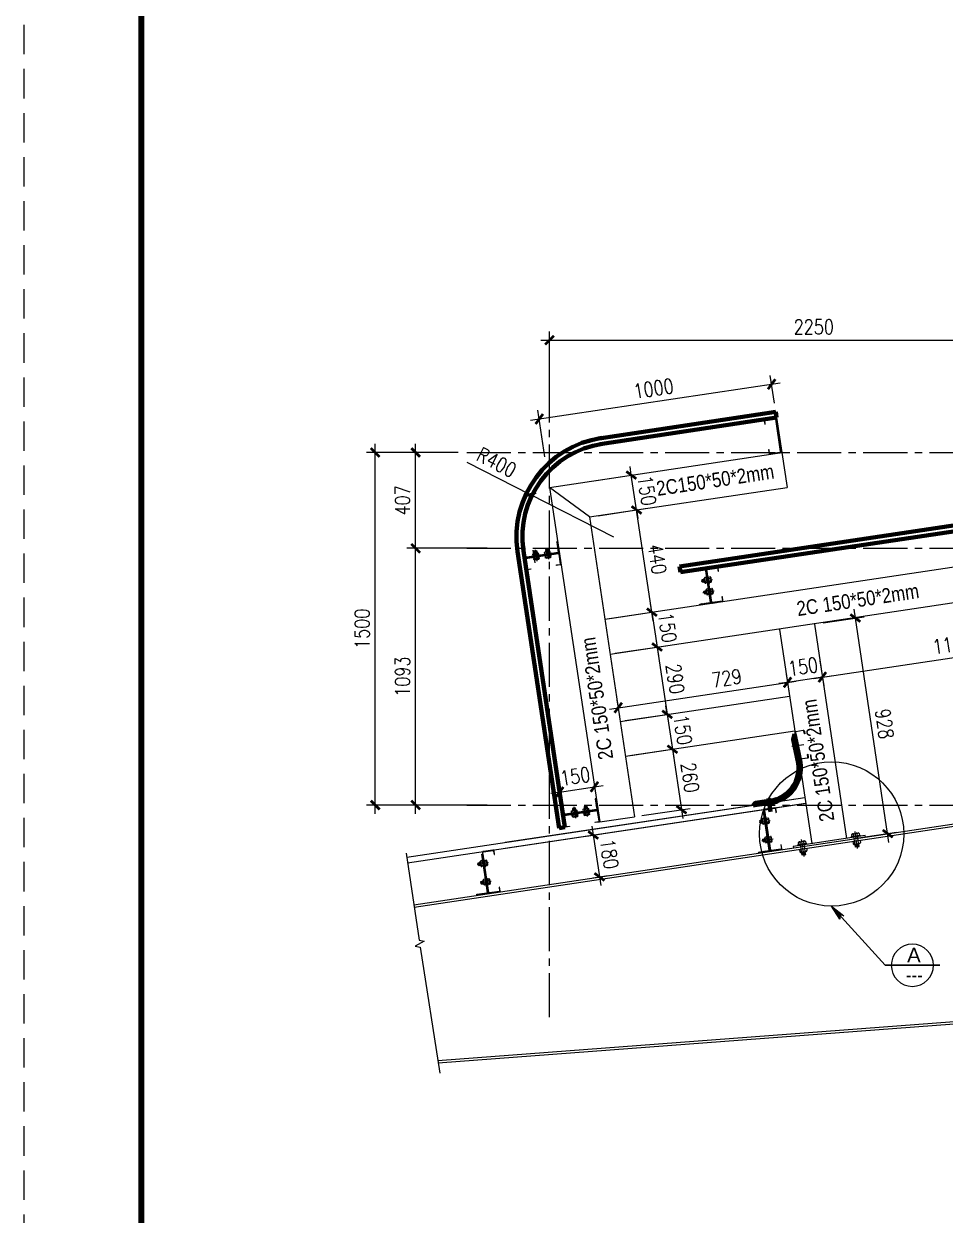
# Model space of a CAD drawing. Header units: inches. Extents: x 651127 to 1529722, y 768575 to 1021311.
# Drawn here: x 1180221 to 1195909, y 784462 to 804744 of the extents above; entities that cross this region are included whole.
import ezdxf
from ezdxf.enums import TextEntityAlignment as Align

# ---------------------------------------------------------------- set-up
doc = ezdxf.new("R2010")
doc.units = ezdxf.units.IN
doc.header["$LTSCALE"] = 1000
doc.header["$MEASUREMENT"] = 0
for name, pattern in [('CENTER', [2, 1.25, -0.25, 0.25, -0.25]), ('CENTER2', [1.125, 0.75, -0.125, 0.125, -0.125]), ('HIDDEN', [0.375, 0.25, -0.125])]:
    doc.linetypes.add(name, pattern=pattern)
doc.layers.get('DEFPOINTS').update_dxf_attribs({"color": 8, "lineweight": 9})
for name, color, linetype in [('DWGshare.com_1', 7, 'Continuous'), ('DWGshare.com_13', 145, 'Continuous'), ('DWGshare.com_37', 8, 'CENTER2'), ('DWGshare.com_38', 8, 'Continuous'), ('DWGshare.com_39', 143, 'Continuous'), ('DWGshare.com_40', 4, 'Continuous'), ('DWGshare.com_41', 51, 'Continuous'), ('DWGshare.com_48', 147, 'Continuous'), ('DWGshare.com_50', 1, 'Continuous'), ('DWGshare.com_54', 7, 'Continuous')]:
    doc.layers.add(name, color=color, linetype=linetype)
for name, color, linetype, lineweight in [('DWGshare.com_20', 115, 'Continuous', 20), ('DWGshare.com_23', 147, 'Continuous', 0), ('DWGshare.com_51', 7, 'Continuous', 20), ('DWGshare.com_53', 145, 'Continuous', 20)]:
    doc.layers.add(name, color=color, linetype=linetype, lineweight=lineweight)
doc.styles.add('DWGshare.com_12', font='simplex.shx', dxfattribs={"width": 0.8})
doc.styles.add('DWGshare.com_4', font='romans.shx', dxfattribs={"width": 0.8})
doc.styles.add('DWGshare.com_5', font='VHELVCN.TTF')
doc.styles.add('DWGshare.com_8', font='VHELVEB.TTF')
doc.dimstyles.new('DWGshare.com_15', dxfattribs={"dimtxt": 250, "dimasz": 150, "dimexe": 150, "dimexo": 150, "dimgap": 100, "dimtad": 1, "dimdec": 0, "dimlfac": 0.25, "dimdsep": 46, "dimtxsty": 'DWGshare.com_12', "dimblk": 'DWGshare.com_1', "dimcen": 150, "dimdle": 150, "dimclrd": 147, "dimclre": 147, "dimclrt": 7, "dimadec": 0, "dimazin": 0, "dimtfac": 1, "dimtdec": 0, "dimtix": 1, "dimtmove": 2, "dimatfit": 3, "dimfxl": 1, "dimtolj": 1, "dimtzin": 0, "dimarcsym": 0})
doc.dimstyles.new('DWGshare.com_4', dxfattribs={"dimscale": 100, "dimtxt": 2.5, "dimasz": 2, "dimexe": 1, "dimexo": 1.5, "dimgap": 1, "dimtad": 1, "dimdec": 0, "dimlfac": 0.5, "dimzin": 0, "dimdsep": 46, "dimtxsty": 'DWGshare.com_4', "dimblk": 'DWGshare.com_6', "dimcen": 1.5, "dimdle": 1, "dimclrd": 256, "dimclre": 256, "dimclrt": 7, "dimadec": 0, "dimazin": 0, "dimtfac": 1, "dimtdec": 0, "dimtix": 1, "dimtmove": 2, "dimatfit": 3, "dimldrblk": 'DWGshare.com_6', "dimfxl": 1, "dimtolj": 1, "dimtzin": 0, "dimarcsym": 0})

# ---------------------------------------------------------------- blocks, each defined once
blk = doc.blocks.new('DWGshare.com_1')
at = {"color": 0, "linetype": 'ByBlock', "const_width": 0.3}
blk.add_lwpolyline([(-0.5, -0.5), (0.5, 0.5)], dxfattribs=at)
blk = doc.blocks.new('*D1174')
at = {"layer": 'DEFPOINTS', "color": 0, "linetype": 'Continuous', "transparency": 16777216}
for p in [(1186205, 797446), (1187615, 797446), (1188261, 791444)]:
    blk.add_point(p, dxfattribs=at)
at = {"layer": 'DWGshare.com_48', "color": 147, "linetype": 'Continuous', "lineweight": -2, "transparency": 16777216}
for p, q in [((1186205, 791294), (1186205, 797596)), ((1187465, 797446), (1186055, 797446)), ((1188111, 791444), (1186055, 791444))]:
    blk.add_line(p, q, dxfattribs=at)
at = {"layer": 'DWGshare.com_48', "color": 147, "linetype": 'Continuous', "lineweight": -2, "transparency": 16777216, "xscale": 150, "yscale": 150, "zscale": 150}
for p, rotation in [((1186205, 797446), 90), ((1186205, 791444), 270)]:
    blk.add_blockref('DWGshare.com_1', p, dxfattribs=dict(at, rotation=rotation))
at = {"layer": 'DWGshare.com_48', "color": 7, "linetype": 'Continuous', "lineweight": 100, "transparency": 16777216, "insert": (1185980, 794445), "char_height": 250, "attachment_point": 5, "rotation": 90, "style": 'DWGshare.com_12'}
blk.add_mtext('\\A1;1500', dxfattribs=at)
blk = doc.blocks.new('*D1175')
at = {"layer": 'DEFPOINTS', "color": 0, "linetype": 'Continuous', "transparency": 16777216}
for p in [(1186893, 797446), (1187765, 797446), (1188261, 795816)]:
    blk.add_point(p, dxfattribs=at)
at = {"layer": 'DWGshare.com_48', "color": 147, "linetype": 'Continuous', "lineweight": -2, "transparency": 16777216}
for p, q in [((1186893, 795666), (1186893, 797596)), ((1187615, 797446), (1186743, 797446)), ((1188111, 795816), (1186743, 795816))]:
    blk.add_line(p, q, dxfattribs=at)
at = {"layer": 'DWGshare.com_48', "color": 147, "linetype": 'Continuous', "lineweight": -2, "transparency": 16777216, "xscale": 150, "yscale": 150, "zscale": 150}
for p, rotation in [((1186893, 797446), 90), ((1186893, 795816), 270)]:
    blk.add_blockref('DWGshare.com_1', p, dxfattribs=dict(at, rotation=rotation))
at = {"layer": 'DWGshare.com_48', "color": 7, "linetype": 'Continuous', "lineweight": 100, "transparency": 16777216, "insert": (1186668, 796631), "char_height": 250, "attachment_point": 5, "rotation": 90, "style": 'DWGshare.com_12'}
blk.add_mtext('\\A1;407', dxfattribs=at)
blk = doc.blocks.new('*D1176')
at = {"layer": 'DEFPOINTS', "color": 0, "linetype": 'Continuous', "transparency": 16777216}
for p in [(1186893, 795816), (1188261, 795816), (1188261, 791444)]:
    blk.add_point(p, dxfattribs=at)
at = {"layer": 'DWGshare.com_48', "color": 147, "linetype": 'Continuous', "lineweight": -2, "transparency": 16777216}
for p, q in [((1186893, 791294), (1186893, 795966)), ((1188111, 795816), (1186743, 795816)), ((1188111, 791444), (1186743, 791444))]:
    blk.add_line(p, q, dxfattribs=at)
at = {"layer": 'DWGshare.com_48', "color": 147, "linetype": 'Continuous', "lineweight": -2, "transparency": 16777216, "xscale": 150, "yscale": 150, "zscale": 150}
for p, rotation in [((1186893, 795816), 90), ((1186893, 791444), 270)]:
    blk.add_blockref('DWGshare.com_1', p, dxfattribs=dict(at, rotation=rotation))
at = {"layer": 'DWGshare.com_48', "color": 7, "linetype": 'Continuous', "lineweight": 100, "transparency": 16777216, "insert": (1186668, 793630), "char_height": 250, "attachment_point": 5, "rotation": 90, "style": 'DWGshare.com_12'}
blk.add_mtext('\\A1;1093', dxfattribs=at)
blk = doc.blocks.new('*D1177')
at = {"layer": 'DEFPOINTS', "color": 0, "linetype": 'Continuous', "transparency": 16777216}
for p in [(1198172, 799358), (1198172, 797881), (1189172, 797867)]:
    blk.add_point(p, dxfattribs=at)
at = {"layer": 'DWGshare.com_48', "color": 147, "linetype": 'Continuous', "lineweight": -2, "transparency": 16777216}
for p, q in [((1189172, 798017), (1189172, 799508)), ((1198172, 798031), (1198172, 799508)), ((1189022, 799358), (1198322, 799358))]:
    blk.add_line(p, q, dxfattribs=at)
at = {"layer": 'DWGshare.com_48', "color": 147, "linetype": 'Continuous', "lineweight": -2, "transparency": 16777216, "xscale": 150, "yscale": 150, "zscale": 150, "rotation": 180}
blk.add_blockref('DWGshare.com_1', (1189172, 799358), dxfattribs=at)
at = {"layer": 'DWGshare.com_48', "color": 147, "linetype": 'Continuous', "lineweight": -2, "transparency": 16777216, "xscale": 150, "yscale": 150, "zscale": 150}
blk.add_blockref('DWGshare.com_1', (1198172, 799358), dxfattribs=at)
at = {"layer": 'DWGshare.com_48', "color": 7, "linetype": 'Continuous', "lineweight": 100, "transparency": 16777216, "insert": (1193672, 799583), "char_height": 250, "attachment_point": 5, "style": 'DWGshare.com_12'}
blk.add_mtext('\\A1;2250', dxfattribs=at)
blk = doc.blocks.new('*D1179')
at = {"layer": 'DEFPOINTS', "color": 0, "linetype": 'Continuous', "transparency": 16777216}
for p in [(1198172, 795258), (1198317, 794297), (1193754, 794048)]:
    blk.add_point(p, dxfattribs=at)
at = {"layer": 'DWGshare.com_48', "color": 147, "linetype": 'Continuous', "lineweight": -2, "transparency": 16777216}
for p, q in [((1198195, 795109), (1198339, 794148)), ((1193670, 793600), (1198465, 794319)), ((1193777, 793900), (1193840, 793474))]:
    blk.add_line(p, q, dxfattribs=at)
at = {"layer": 'DWGshare.com_48', "color": 147, "linetype": 'Continuous', "lineweight": -2, "transparency": 16777216, "xscale": 150, "yscale": 150, "zscale": 150}
for p, rotation in [((1198317, 794297), 8.530765610666755), ((1193818, 793622), 188.5307656106667)]:
    blk.add_blockref('DWGshare.com_1', p, dxfattribs=dict(at, rotation=rotation))
at = {"layer": 'DWGshare.com_48', "color": 7, "linetype": 'Continuous', "lineweight": 100, "transparency": 16777216, "insert": (1196034, 794182), "char_height": 250, "attachment_point": 5, "rotation": 8.5308, "style": 'DWGshare.com_12'}
blk.add_mtext('\\A1;1137', dxfattribs=at)
blk = doc.blocks.new('*D1180')
at = {"layer": 'DEFPOINTS', "color": 0, "linetype": 'Continuous', "transparency": 16777216}
for p in [(1193182, 793818), (1193225, 793533), (1190299, 793386)]:
    blk.add_point(p, dxfattribs=at)
at = {"layer": 'DWGshare.com_48', "color": 147, "linetype": 'Continuous', "lineweight": -2, "transparency": 16777216}
for p, q in [((1193204, 793670), (1193247, 793385)), ((1190194, 793078), (1193373, 793555)), ((1190321, 793238), (1190364, 792952))]:
    blk.add_line(p, q, dxfattribs=at)
at = {"layer": 'DWGshare.com_48', "color": 147, "linetype": 'Continuous', "lineweight": -2, "transparency": 16777216, "xscale": 150, "yscale": 150, "zscale": 150}
for p, rotation in [((1193225, 793533), 8.530765610666755), ((1190342, 793101), 188.5307656106667)]:
    blk.add_blockref('DWGshare.com_1', p, dxfattribs=dict(at, rotation=rotation))
at = {"layer": 'DWGshare.com_48', "color": 7, "linetype": 'Continuous', "lineweight": 100, "transparency": 16777216, "insert": (1192187, 793605), "char_height": 250, "attachment_point": 5, "rotation": 8.5308, "style": 'DWGshare.com_12'}
blk.add_mtext('\\A1;729', dxfattribs=at)
blk = doc.blocks.new('*D1181')
at = {"layer": 'DEFPOINTS', "color": 0, "linetype": 'Continuous', "transparency": 16777216}
for p in [(1192954, 798609), (1193024, 798138), (1189117, 797223)]:
    blk.add_point(p, dxfattribs=at)
at = {"layer": 'DWGshare.com_48', "color": 147, "linetype": 'Continuous', "lineweight": -2, "transparency": 16777216}
for p, q in [((1193002, 798286), (1192931, 798758)), ((1188850, 797994), (1193102, 798632)), ((1189095, 797371), (1188976, 798164))]:
    blk.add_line(p, q, dxfattribs=at)
at = {"layer": 'DWGshare.com_48', "color": 147, "linetype": 'Continuous', "lineweight": -2, "transparency": 16777216, "xscale": 150, "yscale": 150, "zscale": 150}
for p, rotation in [((1192954, 798609), 8.530765610666755), ((1188998, 798016), 188.5307656106667)]:
    blk.add_blockref('DWGshare.com_1', p, dxfattribs=dict(at, rotation=rotation))
at = {"layer": 'DWGshare.com_48', "color": 7, "linetype": 'Continuous', "lineweight": 100, "transparency": 16777216, "insert": (1190942, 798535), "char_height": 250, "attachment_point": 5, "rotation": 8.5308, "style": 'DWGshare.com_12'}
blk.add_mtext('\\A1;1000', dxfattribs=at)
blk = doc.blocks.new('*D1182')
at = {"layer": 'DEFPOINTS', "color": 0, "linetype": 'Continuous', "transparency": 16777216}
for p in [(1193683, 794524), (1194379, 794628), (1194214, 790850)]:
    blk.add_point(p, dxfattribs=at)
at = {"layer": 'DWGshare.com_48', "color": 147, "linetype": 'Continuous', "lineweight": -2, "transparency": 16777216}
for p, q in [((1193831, 794546), (1194528, 794650)), ((1194952, 790809), (1194357, 794776)), ((1194362, 790872), (1195078, 790980))]:
    blk.add_line(p, q, dxfattribs=at)
at = {"layer": 'DWGshare.com_48', "color": 147, "linetype": 'Continuous', "lineweight": -2, "transparency": 16777216, "xscale": 150, "yscale": 150, "zscale": 150}
for p, rotation in [((1194379, 794628), 98.53076560961297), ((1194930, 790957), 278.530765609613)]:
    blk.add_blockref('DWGshare.com_1', p, dxfattribs=dict(at, rotation=rotation))
at = {"layer": 'DWGshare.com_48', "color": 7, "linetype": 'Continuous', "lineweight": 100, "transparency": 16777216, "insert": (1194877, 792826), "char_height": 250, "attachment_point": 5, "rotation": 278.5308, "style": 'DWGshare.com_12'}
blk.add_mtext('\\A1;928', dxfattribs=at)
blk = doc.blocks.new('*D1183')
at = {"layer": 'DEFPOINTS', "color": 0, "linetype": 'Continuous', "transparency": 16777216}
for p in [(1190654, 796468), (1189855, 796348), (1190052, 794598)]:
    blk.add_point(p, dxfattribs=at)
at = {"layer": 'DWGshare.com_48', "color": 147, "linetype": 'Continuous', "lineweight": -2, "transparency": 16777216}
for p, q in [((1190003, 796370), (1190802, 796490)), ((1190937, 794579), (1190632, 796616)), ((1190201, 794620), (1191063, 794750))]:
    blk.add_line(p, q, dxfattribs=at)
at = {"layer": 'DWGshare.com_48', "color": 147, "linetype": 'Continuous', "lineweight": -2, "transparency": 16777216, "xscale": 150, "yscale": 150, "zscale": 150}
for p, rotation in [((1190654, 796468), 98.53076560961297), ((1190915, 794727), 278.530765609613)]:
    blk.add_blockref('DWGshare.com_1', p, dxfattribs=dict(at, rotation=rotation))
at = {"layer": 'DWGshare.com_48', "color": 7, "linetype": 'Continuous', "lineweight": 100, "transparency": 16777216, "insert": (1191007, 795631), "char_height": 250, "attachment_point": 5, "rotation": 278.5308, "style": 'DWGshare.com_12'}
blk.add_mtext('\\A1;440', dxfattribs=at)
blk = doc.blocks.new('*D1184')
at = {"layer": 'DEFPOINTS', "color": 0, "linetype": 'Continuous', "transparency": 16777216}
for p in [(1193754, 794048), (1193158, 793981), (1193225, 793533)]:
    blk.add_point(p, dxfattribs=at)
at = {"layer": 'DWGshare.com_48', "color": 147, "linetype": 'Continuous', "lineweight": -2, "transparency": 16777216}
for p, q in [((1193180, 793833), (1193247, 793385)), ((1193777, 793900), (1193840, 793474)), ((1193818, 793622), (1193225, 793533)), ((1193818, 793622), (1193967, 793644)), ((1193225, 793533), (1193077, 793511))]:
    blk.add_line(p, q, dxfattribs=at)
at = {"layer": 'DWGshare.com_48', "color": 147, "linetype": 'Continuous', "lineweight": -2, "transparency": 16777216, "xscale": 150, "yscale": 150, "zscale": 150}
for p, rotation in [((1193225, 793533), 8.530765610666755), ((1193818, 793622), 188.5307656106667)]:
    blk.add_blockref('DWGshare.com_1', p, dxfattribs=dict(at, rotation=rotation))
at = {"layer": 'DWGshare.com_48', "color": 7, "linetype": 'Continuous', "lineweight": 100, "transparency": 16777216, "insert": (1193488, 793800), "char_height": 250, "attachment_point": 5, "rotation": 8.5308, "style": 'DWGshare.com_12'}
blk.add_mtext('\\A1;150', dxfattribs=at)
blk = doc.blocks.new('*D1189')
at = {"layer": 'DEFPOINTS', "color": 0, "linetype": 'Continuous', "transparency": 16777216}
for p in [(1189817, 796949), (1190565, 797061), (1189855, 796348)]:
    blk.add_point(p, dxfattribs=at)
at = {"layer": 'DWGshare.com_48', "color": 147, "linetype": 'Continuous', "lineweight": -2, "transparency": 16777216}
for p, q in [((1189966, 796971), (1190713, 797084)), ((1190565, 797061), (1190543, 797210)), ((1190654, 796468), (1190565, 797061)), ((1190003, 796370), (1190802, 796490)), ((1190654, 796468), (1190676, 796320))]:
    blk.add_line(p, q, dxfattribs=at)
at = {"layer": 'DWGshare.com_48', "color": 147, "linetype": 'Continuous', "lineweight": -2, "transparency": 16777216, "xscale": 150, "yscale": 150, "zscale": 150}
for p, rotation in [((1190565, 797061), 278.530765609613), ((1190654, 796468), 98.53076560961296)]:
    blk.add_blockref('DWGshare.com_1', p, dxfattribs=dict(at, rotation=rotation))
at = {"layer": 'DWGshare.com_48', "color": 7, "linetype": 'Continuous', "lineweight": 100, "transparency": 16777216, "insert": (1190832, 796798), "char_height": 250, "attachment_point": 5, "rotation": 278.5308, "style": 'DWGshare.com_12'}
blk.add_mtext('\\A1;150', dxfattribs=at)
blk = doc.blocks.new('*D1191')
at = {"layer": 'DEFPOINTS', "color": 0, "linetype": 'Continuous', "transparency": 16777216}
for p in [(1188844, 796732), (1190270, 796006)]:
    blk.add_point(p, dxfattribs=at)
at = {"layer": 'DWGshare.com_48', "color": 147, "linetype": 'Continuous', "lineweight": -2, "transparency": 16777216}
for p in [(1187762, 797283), (1190270, 796006)]:
    blk.add_line(p, (1188844, 796732), dxfattribs=at)
at = {"layer": 'DWGshare.com_48', "color": 147, "linetype": 'Continuous', "lineweight": -2, "transparency": 16777216, "xscale": 150, "yscale": 150, "zscale": 150, "rotation": 333.012417691423}
blk.add_blockref('DWGshare.com_1', (1188844, 796732), dxfattribs=at)
at = {"layer": 'DWGshare.com_48', "color": 7, "linetype": 'Continuous', "lineweight": 100, "transparency": 16777216, "insert": (1188272, 797276), "char_height": 250, "attachment_point": 5, "rotation": 333.0124, "style": 'DWGshare.com_12'}
blk.add_mtext('\\A1;R400', dxfattribs=at)
blk = doc.blocks.new('DWGshare.com_23')
at = {"layer": 'DWGshare.com_13'}
for p, q in [((3071, 80), (3071, 94)), ((3071, 94), (3464, 94)), ((3464, 80), (3071, 80)), ((3111, 94), (3111, 184)), ((3146, 220), (3388, 220)), ((3189, 342), (3189, 220)), ((3189, 342), (3346, 342)), ((3346, 312), (3189, 342)), ((3346, 282), (3189, 312)), ((3346, 249), (3189, 279)), ((3346, 220), (3189, 249)), ((3189, 184), (3189, 94)), ((3189, 80), (3189, -100)), ((3346, 342), (3346, 220)), ((3346, 184), (3346, 94)), ((3346, 80), (3346, -100)), ((3424, 94), (3424, 184)), ((3464, 80), (3464, 94)), ((3071, -100), (3071, -114)), ((3464, -100), (3071, -100)), ((3071, -114), (3464, -114)), ((3111, -204), (3111, -114)), ((3388, -240), (3146, -240)), ((3189, -114), (3189, -204)), ((3346, -114), (3346, -204)), ((3424, -114), (3424, -204)), ((3464, -100), (3464, -114))]:
    blk.add_line(p, q, dxfattribs=at)
at = {"layer": 'DWGshare.com_13', "color": 8, "linetype": 'CENTER2', "ltscale": 0.5}
blk.add_line((3267, 416), (3267, -321), dxfattribs=at)
at = {"layer": 'DWGshare.com_13'}
for centre, start, end in [((3146, 184), 90, 180), ((3153, 184), 360, 90), ((3225, 184), 90, 180), ((3310, 184), 360, 90), ((3381, 184), 90, 180), ((3388, 184), 360, 90), ((3146, -204), 180, 270), ((3153, -204), 270, 360), ((3225, -204), 180, 270), ((3310, -204), 270, 360), ((3381, -204), 180, 270), ((3388, -204), 270, 360)]:
    blk.add_arc(centre, 35.6, start, end, dxfattribs=at)
blk = doc.blocks.new('DWGshare.com_22')
at = {"layer": 'DWGshare.com_53', "ltscale": 3}
blk.add_line((-7.63, 0), (7.63, 0), dxfattribs=at)
at = {"layer": 'DWGshare.com_53', "color": 2, "ltscale": 3}
blk.add_circle((0, 0), 5.89, dxfattribs=at)
at = {"layer": 'DWGshare.com_53', "color": 7, "ltscale": 3, "style": 'DWGshare.com_8'}
for tag, height, p in [('01', 4, (0, 0.81)), ('---', 3, (0, -3.98))]:
    blk.add_attdef(tag, text='', height=height, dxfattribs=at).set_placement(p, align=Align.CENTER)
blk = doc.blocks.new('DWGshare.com_6')
at = {"linetype": 'CENTER2'}
blk.add_hatch(color=256, dxfattribs=at).paths.add_polyline_path([(-1.3, 0.22), (-1, 0), (-1.3, -0.22), (0, 0)])
blk.add_line((0, 0), (-1, 0), dxfattribs=at)
blk.add_lwpolyline([(-1.3, 0.22), (0, 0), (-1.3, -0.22), (-1, 0), (-1.3, 0.22)], dxfattribs=at)
blk = doc.blocks.new('DWGshare.com_14')
at = {"layer": 'DWGshare.com_38'}
h = blk.add_hatch(dxfattribs=at)
h.set_pattern_fill('ANSI31', color=8, scale=400, angle=10, style=0)
h.set_pattern_definition([(125, (-1700181.144, -1211422.91), (40.9576022, 28.6788218), [])])
h.paths.add_polyline_path([(-574, 1638), (-361, 1333), (-915, 1330)])
h = blk.add_hatch(dxfattribs=at)
h.set_pattern_fill('ANSI31', color=8, scale=400, angle=10, style=0)
h.set_pattern_definition([(55, (1700181.144, -1211422.91), (-40.9576022, 28.6788218), [])])
h.paths.add_polyline_path([(574, 1638), (361, 1333), (915, 1330)])
at = {"layer": 'DWGshare.com_39'}
blk.add_line((0, 1638), (0, 0), dxfattribs=at)
for points in [[(573, 0), (-574, 1638), (-574, 1638), (-574, 1638)], [(-573, 0), (574, 1638), (574, 1638), (574, 1638)]]:
    blk.add_lwpolyline(points, dxfattribs=at)
at = {"layer": 'DWGshare.com_41', "color": 2}
for points in [[(-574, 1638), (-915, 1330), (-361, 1333)], [(574, 1638), (915, 1330), (361, 1333)]]:
    blk.add_lwpolyline(points, dxfattribs=at)
blk = doc.blocks.new('DWGshare.com_15')
at = {"layer": 'DWGshare.com_39'}
h = blk.add_hatch(dxfattribs=at)
h.set_pattern_fill('ANSI31', color=256, scale=25, angle=72.9385, style=0)
h.set_pattern_definition([(45, (21844.015, -11896.4502), (2.2097087, -2.2097087), [])])
h.paths.add_polyline_path([(-75, 4), (-29, 4), (-29, 140), (-25, 140), (-25, 0), (-75, 0)])
for p, q in [((-49.3, 106), (-39.7, 106)), ((-49.3, 94), (-49.3, 106)), ((-47.3, 94), (-47.3, 106)), ((-45, 94), (-45, 106)), ((-45, 106), (-15, 106)), ((-42, 94), (-42, 106)), ((-39.7, 90.7), (-39.7, 109.3)), ((-30.1, 112), (-37, 112)), ((-29, 115), (-30.1, 115)), ((-30.1, 85), (-30.1, 115)), ((-29, 115), (-29, 85)), ((-23, 115), (-21.9, 115)), ((-23, 115), (-23, 85)), ((-21.9, 85), (-21.9, 115)), ((-21.9, 112), (-15, 112)), ((-12.3, 109.3), (-12.3, 90.7)), ((-54.4, 100), (-6.1, 100)), ((-49.3, 94), (-39.7, 94)), ((-49.3, 56), (-39.7, 56)), ((-49.3, 44), (-49.3, 56)), ((-47.3, 44), (-47.3, 56)), ((-45, 94), (-15, 94)), ((-45, 44), (-45, 56)), ((-45, 56), (-15, 56)), ((-42, 44), (-42, 56)), ((-39.7, 40.7), (-39.7, 59.3)), ((-30.1, 88), (-37, 88)), ((-30.1, 62), (-37, 62)), ((-29, 85), (-30.1, 85)), ((-29, 65), (-30.1, 65)), ((-30.1, 35), (-30.1, 65)), ((-29, 65), (-29, 35)), ((-23, 85), (-21.9, 85)), ((-23, 65), (-21.9, 65)), ((-23, 65), (-23, 35)), ((-15, 88), (-21.9, 88)), ((-21.9, 35), (-21.9, 65)), ((-21.9, 62), (-15, 62)), ((-12.3, 59.3), (-12.3, 40.7)), ((-54.4, 50), (-6.1, 50)), ((-49.3, 44), (-39.7, 44)), ((-45, 44), (-15, 44)), ((-30.1, 38), (-37, 38)), ((-29, 35), (-30.1, 35)), ((-23, 35), (-21.9, 35)), ((-15, 38), (-21.9, 38))]:
    blk.add_line(p, q, dxfattribs=at)
blk.add_lwpolyline([(-25, 4.5, 0.414214), (-20.5, 0), (20.5, 0, 0.414214), (25, 4.5), (25, 20), (23, 20), (23, 4.5, -0.414214), (20.5, 2), (-20.5, 2, -0.414214), (-23, 4.5), (-23, 145.5, -0.414214), (-20.5, 148), (20.5, 148, -0.414214), (23, 145.5), (23, 130), (25, 130), (25, 145.5, 0.414214), (20.5, 150), (-20.5, 150, 0.414214), (-25, 145.5)], format="xyb", close=True, dxfattribs=at)
for centre, start, end in [((-37, 109.3), 90, 180), ((-37, 108.7), 180, 270), ((-37, 103.3), 90, 180), ((-15, 109.3), 360, 90), ((-15, 108.7), 270, 360), ((-15, 103.3), 360, 90), ((-37, 96.7), 180, 270), ((-37, 91.3), 90, 180), ((-37, 90.7), 180, 270), ((-37, 59.3), 90, 180), ((-37, 58.7), 180, 270), ((-37, 53.3), 90, 180), ((-15, 96.7), 270, 360), ((-15, 91.3), 360, 90), ((-15, 90.7), 270, 360), ((-15, 59.3), 360, 90), ((-15, 58.7), 270, 360), ((-15, 53.3), 360, 90), ((-37, 46.7), 180, 270), ((-37, 41.3), 90, 180), ((-37, 40.7), 180, 270), ((-15, 46.7), 270, 360), ((-15, 41.3), 360, 90), ((-15, 40.7), 270, 360)]:
    blk.add_arc(centre, 2.73, start, end, dxfattribs=at)
at = {"layer": 'DWGshare.com_40', "color": 4}
blk.add_lwpolyline([(-75, 4), (-29, 4), (-29, 140), (-25, 140), (-25, 0), (-75, 0)], close=True, dxfattribs=at)
blk = doc.blocks.new('DWGshare.com_16')
at = {"layer": 'DWGshare.com_13', "color": 8, "linetype": 'CENTER2', "ltscale": 0.5}
for p, q in [((-2321.2, 1085.5), (-2313.1, 1031.3)), ((2321.2, 1085.5), (2313.1, 1031.3))]:
    blk.add_line(p, q, dxfattribs=at)
at = {"layer": 'DWGshare.com_37', "linetype": 'CENTER', "ltscale": 500}
blk.add_line((0, 0), (0, 3176.5), dxfattribs=at)
at = {"layer": 'DWGshare.com_39', "linetype": 'Continuous', "lineweight": 100}
for p, q in [((-2038.6, 1560.8), (-1287, 1673.5)), ((-1287, 1673.5), (-1283.3, 1648.8)), ((1287, 1673.5), (1283.3, 1648.8)), ((2038.6, 1560.8), (1287, 1673.5)), ((-2034.9, 1536.1), (-1283.3, 1648.8)), ((2034.9, 1536.1), (1283.3, 1648.8)), ((-1696.6, 1015.5), (-0.4, 1269.9)), ((1696.6, 1015.5), (0.4, 1269.9)), ((-1692.9, 990.8), (-0.4, 1244.6)), ((1692.9, 990.8), (0.4, 1244.6)), ((-2386, 1078.9), (-2209.5, -97.8)), ((-2361.3, 1082.7), (-2184.7, -94.1)), ((2361.3, 1082.7), (2184.7, -94.1)), ((2386, 1078.9), (2209.5, -97.8)), ((-1692.9, 990.8), (-1696.6, 1015.5)), ((1692.9, 990.8), (1696.6, 1015.5)), ((-2209.5, -97.8), (-2184.7, -94.1)), ((2209.5, -97.8), (2184.7, -94.1))]:
    blk.add_line(p, q, dxfattribs=at)
for points in [[(-1383.4, -1.8), (-1373.2, 9.8), (-1297, 21.2, 0.386282), (-1191.9, 179), (-1213.6, 279.6), (-1207, 302.9)], [(-1383.4, -1.8), (-1368.1, 0.4), (-1295.5, 11.3, 0.388252), (-1182, 180.5), (-1206.1, 297.3), (-1207, 302.9)], [(1383.4, -1.8), (1368.1, 0.4), (1295.5, 11.3, -0.388252), (1182, 180.5), (1206.1, 297.3), (1207, 302.9)], [(1383.4, -1.8), (1373.2, 9.8), (1297, 21.2, -0.386282), (1191.9, 179), (1213.6, 279.6), (1207, 302.9)]]:
    blk.add_lwpolyline(points, format="xyb", dxfattribs=at)
for centre, radius, start, end in [((-1965.7, 1142), 425, 98.5308, 188.5308), ((-1965.7, 1142), 400, 98.5308, 188.5308), ((1965.7, 1142), 400, 351.4692, 81.4692), ((1965.7, 1142), 425, 351.4692, 81.4692)]:
    blk.add_arc(centre, radius, start, end, dxfattribs=at)
at = {"layer": 'DWGshare.com_41'}
for p, q in [((-1287.3, 1648.2), (-1265, 1499.9)), ((-1283.3, 1648.8), (-1238.8, 1352.1)), ((1283.3, 1648.8), (1238.8, 1352.1)), ((1287.3, 1648.2), (1265, 1499.9))]:
    blk.add_line(p, q, dxfattribs=at)
at = {"layer": 'DWGshare.com_41', "ltscale": 0.9}
for p, q in [((-2250, 1352.1), (-1261.1, 1500.5)), ((-1261.1, 1500.5), (-1238.8, 1352.1)), ((1261.1, 1500.5), (1238.8, 1352.1)), ((2250, 1352.1), (1261.1, 1500.5)), ((-2250, 1352.1), (-2036.4, -71.9)), ((-2079.4, 1226), (-2250, 1352.1)), ((-2079.4, 1226), (-1238.8, 1352.1)), ((2079.4, 1226), (1238.8, 1352.1)), ((2250, 1352.1), (2036.4, -71.9)), ((2079.4, 1226), (2250, 1352.1)), ((-2079.4, 1226), (-1888.1, -49.6)), ((2079.4, 1226), (1888.1, -49.6)), ((-2014.1, 790.9), (0, 1093)), ((0, 941.4), (0, 1093)), ((0, 941.4), (0, 1093)), ((2014.1, 790.9), (0, 1093)), ((-1991.9, 642.6), (0, 941.4)), ((1991.9, 642.6), (0, 941.4)), ((-1122.4, 769.9), (-985.6, -141.8)), ((1122.4, 769.9), (985.6, -141.8)), ((-1270.7, 747.7), (-1133.9, -164)), ((1270.7, 747.7), (1133.9, -164)), ((-1948.9, 356), (-1228.2, 464.1)), ((1948.9, 356), (1228.2, 464.1)), ((-1926.7, 207.7), (-1205.9, 315.8)), ((1926.7, 207.7), (1205.9, 315.8)), ((-1218.3, 250.4), (-1167.7, 258)), ((1218.3, 250.4), (1167.7, 258)), ((-2036.4, -71.9), (-1888.1, -49.6)), ((2036.4, -71.9), (1888.1, -49.6)), ((-906.5, -129.9), (-1213.1, -175.9)), ((-905.6, -135.8), (-906.5, -129.9)), ((905.6, -135.8), (906.5, -129.9)), ((906.5, -129.9), (1213.1, -175.9)), ((-1213.1, -175.9), (-1212.2, -181.8)), ((1213.1, -175.9), (1212.2, -181.8))]:
    blk.add_line(p, q, dxfattribs=at)
at = {"layer": 'DWGshare.com_41', "flags": 128}
for points in [[(-1331.8, 1621.3), (-1334, 1636.2, -0.414214), (-1331.5, 1639.6), (-1291.9, 1645.5, -0.414214), (-1288.5, 1643), (-1267.7, 1504.5, -0.414214), (-1270.3, 1501.1), (-1309.8, 1495.2, -0.414214), (-1313.2, 1497.7), (-1315.5, 1512.5), (-1317.4, 1512.2), (-1315.2, 1497.4, 0.414214), (-1309.5, 1493.2), (-1270, 1499.1, 0.414214), (-1265.8, 1504.8), (-1286.5, 1643.3, 0.414214), (-1292.2, 1647.5), (-1331.8, 1641.5, 0.414214), (-1336, 1635.9), (-1333.8, 1621)], [(1331.8, 1621.3), (1334, 1636.2, 0.414214), (1331.5, 1639.6), (1291.9, 1645.5, 0.414214), (1288.5, 1643), (1267.7, 1504.5, 0.414214), (1270.3, 1501.1), (1309.8, 1495.2, 0.414214), (1313.2, 1497.7), (1315.5, 1512.5), (1317.4, 1512.2), (1315.2, 1497.4, -0.414214), (1309.5, 1493.2), (1270, 1499.1, -0.414214), (1265.8, 1504.8), (1286.5, 1643.3, -0.414214), (1292.2, 1647.5), (1331.8, 1641.5, -0.414214), (1336, 1635.9), (1333.8, 1621)], [(-1165.2, 302.9), (-1166.9, 314.8, 0.414214), (-1169.7, 316.8), (-1201.3, 312, 0.414214), (-1203.3, 309.3), (-1186.7, 198.5, 0.414214), (-1184, 196.5), (-1152.3, 201.3, 0.414214), (-1150.3, 204), (-1152.1, 215.9), (-1150.5, 216.1), (-1148.7, 204.2, -0.414214), (-1152.1, 199.7), (-1183.7, 194.9, -0.414214), (-1188.3, 198.3), (-1204.9, 309.1, -0.414214), (-1201.5, 313.6), (-1169.9, 318.4, -0.414214), (-1165.4, 315), (-1163.6, 303.1)], [(1165.2, 302.9), (1166.9, 314.8, -0.414214), (1169.7, 316.8), (1201.3, 312, -0.414214), (1203.3, 309.3), (1186.7, 198.5, -0.414214), (1184, 196.5), (1152.3, 201.3, -0.414214), (1150.3, 204), (1152.1, 215.9), (1150.5, 216.1), (1148.7, 204.2, 0.414214), (1152.1, 199.7), (1183.7, 194.9, 0.414214), (1188.3, 198.3), (1204.9, 309.1, 0.414214), (1201.5, 313.6), (1169.9, 318.4, 0.414214), (1165.4, 315), (1163.6, 303.1)]]:
    blk.add_lwpolyline(points, format="xyb", close=True, dxfattribs=at)
at = {"layer": 'DWGshare.com_23', "linetype": 'Continuous', "lineweight": 100, "xscale": 0.375, "yscale": 0.375, "zscale": 0.375}
blk.add_blockref('DWGshare.com_14', (0, 2562.1), dxfattribs=at)
at = {"layer": 'DWGshare.com_23', "linetype": 'Continuous', "ltscale": 1000}
for p, rotation in [((-247.7, 1055.9), 8.530765609618317), ((2204.3, 1047.5), 261.4692343901343), ((-1535.7, 862.7), 8.530765609618317), ((2040.1, -47.2), 261.4692343901343)]:
    blk.add_blockref('DWGshare.com_15', p, dxfattribs=dict(at, rotation=rotation))
at = {"layer": 'DWGshare.com_23', "linetype": 'Continuous', "ltscale": 1000, "xscale": -1}
for p, rotation in [((247.7, 1055.9), 351.4692343903817), ((-2204.3, 1047.5), 98.53076560986567), ((1535.7, 862.7), 351.4692343903817), ((-2040.1, -47.2), 98.53076560986567)]:
    blk.add_blockref('DWGshare.com_15', p, dxfattribs=dict(at, rotation=rotation))
blk = doc.blocks.new('DWGshare.com_20')
at = {"layer": 'DWGshare.com_39'}
h = blk.add_hatch(dxfattribs=at)
h.set_pattern_fill('ANSI31', color=256, scale=25, angle=72.9385, style=0)
h.set_pattern_definition([(45, (21844.015, -11896.4502), (2.2097087, -2.2097087), [])])
h.paths.add_polyline_path([(-75, 4), (-29, 4), (-29, 170), (-25, 170), (-25, 0), (-75, 0)])
for p, q in [((-54.4, 130), (-6.1, 130)), ((-49.3, 136), (-39.7, 136)), ((-49.3, 124), (-49.3, 136)), ((-49.3, 124), (-39.7, 124)), ((-47.3, 124), (-47.3, 136)), ((-45, 124), (-45, 136)), ((-45, 136), (-15, 136)), ((-45, 124), (-15, 124)), ((-42, 124), (-42, 136)), ((-39.7, 120.7), (-39.7, 139.3)), ((-30.1, 142), (-37, 142)), ((-30.1, 118), (-37, 118)), ((-29, 145), (-30.1, 145)), ((-30.1, 115), (-30.1, 145)), ((-29, 115), (-30.1, 115)), ((-29, 145), (-29, 115)), ((-23, 145), (-21.9, 145)), ((-23, 145), (-23, 115)), ((-23, 115), (-21.9, 115)), ((-21.9, 115), (-21.9, 145)), ((-21.9, 142), (-15, 142)), ((-15, 118), (-21.9, 118)), ((-12.3, 139.3), (-12.3, 120.7)), ((-49.3, 56), (-39.7, 56)), ((-49.3, 44), (-49.3, 56)), ((-47.3, 44), (-47.3, 56)), ((-45, 44), (-45, 56)), ((-45, 56), (-15, 56)), ((-42, 44), (-42, 56)), ((-39.7, 40.7), (-39.7, 59.3)), ((-30.1, 62), (-37, 62)), ((-29, 65), (-30.1, 65)), ((-30.1, 35), (-30.1, 65)), ((-29, 65), (-29, 35)), ((-23, 65), (-21.9, 65)), ((-23, 65), (-23, 35)), ((-21.9, 35), (-21.9, 65)), ((-21.9, 62), (-15, 62)), ((-12.3, 59.3), (-12.3, 40.7)), ((-54.4, 50), (-6.1, 50)), ((-49.3, 44), (-39.7, 44)), ((-45, 44), (-15, 44)), ((-30.1, 38), (-37, 38)), ((-29, 35), (-30.1, 35)), ((-23, 35), (-21.9, 35)), ((-15, 38), (-21.9, 38))]:
    blk.add_line(p, q, dxfattribs=at)
at = {"layer": 'DWGshare.com_39', "color": 4}
blk.add_lwpolyline([(-75, 4), (-29, 4), (-29, 170), (-25, 170), (-25, 0), (-75, 0)], close=True, dxfattribs=at)
at = {"layer": 'DWGshare.com_39'}
blk.add_lwpolyline([(-25, 4.5, 0.414214), (-20.5, 0), (20.5, 0, 0.414214), (25, 4.5), (25, 20), (23, 20), (23, 4.5, -0.414214), (20.5, 2), (-20.5, 2, -0.414214), (-23, 4.5), (-23, 175.5, -0.414214), (-20.5, 178), (20.5, 178, -0.414214), (23, 175.5), (23, 160), (25, 160), (25, 175.5, 0.414214), (20.5, 180), (-20.5, 180, 0.414214), (-25, 175.5)], format="xyb", close=True, dxfattribs=at)
for centre, start, end in [((-37, 139.3), 90, 180), ((-37, 138.7), 180, 270), ((-37, 133.3), 90, 180), ((-37, 126.7), 180, 270), ((-37, 121.3), 90, 180), ((-37, 120.7), 180, 270), ((-15, 139.3), 360, 90), ((-15, 138.7), 270, 360), ((-15, 133.3), 360, 90), ((-15, 126.7), 270, 360), ((-15, 121.3), 360, 90), ((-15, 120.7), 270, 360), ((-37, 59.3), 90, 180), ((-37, 58.7), 180, 270), ((-37, 53.3), 90, 180), ((-15, 59.3), 360, 90), ((-15, 58.7), 270, 360), ((-15, 53.3), 360, 90), ((-37, 46.7), 180, 270), ((-37, 41.3), 90, 180), ((-37, 40.7), 180, 270), ((-15, 46.7), 270, 360), ((-15, 41.3), 360, 90), ((-15, 40.7), 270, 360)]:
    blk.add_arc(centre, 2.73, start, end, dxfattribs=at)
blk = doc.blocks.new('*D1205')
at = {"layer": 'DEFPOINTS', "color": 0, "linetype": 'Continuous', "transparency": 16777216}
for p in [(1190052, 794598), (1191004, 794134), (1190163, 794008)]:
    blk.add_point(p, dxfattribs=at)
at = {"layer": 'DWGshare.com_48', "color": 147, "linetype": 'Continuous', "lineweight": -2, "transparency": 16777216}
for p, q in [((1190915, 794727), (1190893, 794876)), ((1190201, 794620), (1191063, 794750)), ((1190915, 794727), (1191004, 794134)), ((1190311, 794030), (1191152, 794156)), ((1191004, 794134), (1191026, 793986))]:
    blk.add_line(p, q, dxfattribs=at)
at = {"layer": 'DWGshare.com_48', "color": 147, "linetype": 'Continuous', "lineweight": -2, "transparency": 16777216, "xscale": 150, "yscale": 150, "zscale": 150}
for p, rotation in [((1190915, 794727), 278.530765609613), ((1191004, 794134), 98.53076560961296)]:
    blk.add_blockref('DWGshare.com_1', p, dxfattribs=dict(at, rotation=rotation))
at = {"layer": 'DWGshare.com_48', "color": 7, "linetype": 'Continuous', "lineweight": 100, "transparency": 16777216, "insert": (1191182, 794464), "char_height": 250, "attachment_point": 5, "rotation": 278.5308, "style": 'DWGshare.com_12'}
blk.add_mtext('\\A1;150', dxfattribs=at)
blk = doc.blocks.new('*D1206')
at = {"layer": 'DEFPOINTS', "color": 0, "linetype": 'Continuous', "transparency": 16777216}
for p in [(1190141, 794005), (1190355, 792865), (1191176, 792988)]:
    blk.add_point(p, dxfattribs=at)
at = {"layer": 'DWGshare.com_48', "color": 147, "linetype": 'Continuous', "lineweight": -2, "transparency": 16777216}
for p, q in [((1190982, 794282), (1191198, 792839)), ((1190290, 794027), (1191152, 794156)), ((1190503, 792887), (1191324, 793010))]:
    blk.add_line(p, q, dxfattribs=at)
at = {"layer": 'DWGshare.com_48', "color": 147, "linetype": 'Continuous', "lineweight": -2, "transparency": 16777216, "xscale": 150, "yscale": 150, "zscale": 150}
for p, rotation in [((1191004, 794134), 98.53076560961296), ((1191176, 792988), 278.530765609613)]:
    blk.add_blockref('DWGshare.com_1', p, dxfattribs=dict(at, rotation=rotation))
at = {"layer": 'DWGshare.com_48', "color": 7, "linetype": 'Continuous', "lineweight": 100, "transparency": 16777216, "insert": (1191312, 793594), "char_height": 250, "attachment_point": 5, "rotation": 278.5308, "style": 'DWGshare.com_12'}
blk.add_mtext('\\A1;290', dxfattribs=at)
blk = doc.blocks.new('*D1207')
at = {"layer": 'DEFPOINTS', "color": 0, "linetype": 'Continuous', "transparency": 16777216}
for p in [(1190313, 792858), (1190424, 792268), (1191265, 792394)]:
    blk.add_point(p, dxfattribs=at)
at = {"layer": 'DWGshare.com_48', "color": 147, "linetype": 'Continuous', "lineweight": -2, "transparency": 16777216}
for p, q in [((1191176, 792988), (1191154, 793136)), ((1190461, 792881), (1191324, 793010)), ((1191176, 792988), (1191265, 792394)), ((1190572, 792291), (1191413, 792417)), ((1191265, 792394), (1191287, 792246))]:
    blk.add_line(p, q, dxfattribs=at)
at = {"layer": 'DWGshare.com_48', "color": 147, "linetype": 'Continuous', "lineweight": -2, "transparency": 16777216, "xscale": 150, "yscale": 150, "zscale": 150}
for p, rotation in [((1191176, 792988), 278.530765609613), ((1191265, 792394), 98.53076560961296)]:
    blk.add_blockref('DWGshare.com_1', p, dxfattribs=dict(at, rotation=rotation))
at = {"layer": 'DWGshare.com_48', "color": 7, "linetype": 'Continuous', "lineweight": 100, "transparency": 16777216, "insert": (1191443, 792725), "char_height": 250, "attachment_point": 5, "rotation": 278.5308, "style": 'DWGshare.com_12'}
blk.add_mtext('\\A1;150', dxfattribs=at)
blk = doc.blocks.new('*D1208')
at = {"layer": 'DEFPOINTS', "color": 0, "linetype": 'Continuous', "transparency": 16777216}
for p in [(1190402, 792265), (1190594, 791241), (1191419, 791365)]:
    blk.add_point(p, dxfattribs=at)
at = {"layer": 'DWGshare.com_48', "color": 147, "linetype": 'Continuous', "lineweight": -2, "transparency": 16777216}
for p, q in [((1190550, 792287), (1191413, 792417)), ((1191243, 792543), (1191441, 791217)), ((1190743, 791264), (1191568, 791387))]:
    blk.add_line(p, q, dxfattribs=at)
at = {"layer": 'DWGshare.com_48', "color": 147, "linetype": 'Continuous', "lineweight": -2, "transparency": 16777216, "xscale": 150, "yscale": 150, "zscale": 150}
for p, rotation in [((1191265, 792394), 98.53076560961296), ((1191419, 791365), 278.530765609613)]:
    blk.add_blockref('DWGshare.com_1', p, dxfattribs=dict(at, rotation=rotation))
at = {"layer": 'DWGshare.com_48', "color": 7, "linetype": 'Continuous', "lineweight": 100, "transparency": 16777216, "insert": (1191564, 791913), "char_height": 250, "attachment_point": 5, "rotation": 278.5308, "style": 'DWGshare.com_12'}
blk.add_mtext('\\A1;260', dxfattribs=at)
blk = doc.blocks.new('*D1268')
at = {"layer": 'DEFPOINTS', "color": 0, "linetype": 'Continuous', "transparency": 16777216}
for p in [(1189344, 791666), (1189937, 791755), (1189937, 791755)]:
    blk.add_point(p, dxfattribs=at)
at = {"layer": 'DWGshare.com_48', "color": 147, "linetype": 'Continuous', "lineweight": -2, "transparency": 16777216}
for p, q in [((1189344, 791666), (1189195, 791643)), ((1189344, 791666), (1189937, 791755)), ((1189937, 791755), (1190085, 791777)), ((1189959, 791606), (1189959, 791606)), ((1189366, 791517), (1189366, 791517))]:
    blk.add_line(p, q, dxfattribs=at)
at = {"layer": 'DWGshare.com_48', "color": 147, "linetype": 'Continuous', "lineweight": -2, "transparency": 16777216, "xscale": 150, "yscale": 150, "zscale": 150}
for p, rotation in [((1189937, 791755), 188.5307656099426), ((1189344, 791666), 8.53076560994265)]:
    blk.add_blockref('DWGshare.com_1', p, dxfattribs=dict(at, rotation=rotation))
at = {"layer": 'DWGshare.com_48', "color": 7, "linetype": 'Continuous', "lineweight": 100, "transparency": 16777216, "insert": (1189607, 791933), "char_height": 250, "attachment_point": 5, "rotation": 8.5308, "style": 'DWGshare.com_12'}
blk.add_mtext('\\A1;150', dxfattribs=at)
blk = doc.blocks.new('*D1269')
at = {"layer": 'DEFPOINTS', "color": 0, "linetype": 'Continuous', "transparency": 16777216}
for p in [(1189653, 790894), (1189760, 790182), (1190023, 790221)]:
    blk.add_point(p, dxfattribs=at)
at = {"layer": 'DWGshare.com_48', "color": 147, "linetype": 'Continuous', "lineweight": -2, "transparency": 16777216}
for p, q in [((1189894, 791082), (1190045, 790073)), ((1189801, 790916), (1190064, 790956)), ((1189908, 790204), (1190171, 790244))]:
    blk.add_line(p, q, dxfattribs=at)
at = {"layer": 'DWGshare.com_48', "color": 147, "linetype": 'Continuous', "lineweight": -2, "transparency": 16777216, "xscale": 150, "yscale": 150, "zscale": 150}
for p, rotation in [((1189916, 790933), 98.53076560993806), ((1190023, 790221), 278.530765609938)]:
    blk.add_blockref('DWGshare.com_1', p, dxfattribs=dict(at, rotation=rotation))
at = {"layer": 'DWGshare.com_48', "color": 7, "linetype": 'Continuous', "lineweight": 100, "transparency": 16777216, "insert": (1190192, 790611), "char_height": 250, "attachment_point": 5, "rotation": 278.5308, "style": 'DWGshare.com_12'}
blk.add_mtext('\\A1;180', dxfattribs=at)

msp = doc.modelspace()

# ---------------------------------------------------------------- linework, layer by layer
at = {"layer": 'DEFPOINTS', "linetype": 'HIDDEN', "ltscale": 2}
msp.add_lwpolyline([(1180221.5, 768574.8), (1264321.5, 768574.8), (1264321.5, 827974.8), (1180221.5, 827974.8)], close=True, dxfattribs=at)
at = {"layer": 'DWGshare.com_1', "const_width": 100}
msp.add_lwpolyline([(1182221.5, 769074.8), (1263821.5, 769074.8), (1263821.5, 827474.8), (1182221.5, 827474.8)], close=True, dxfattribs=at)
at = {"layer": 'DWGshare.com_37', "linetype": 'CENTER2'}
for p, q in [((1189172.4, 787832.4), (1189172.4, 798903.7)), ((1187764.9, 797445.8), (1208579.9, 797445.8)), ((1187764.9, 795816), (1208579.9, 795816)), ((1187764.9, 791443.9), (1208579.9, 791443.9))]:
    msp.add_line(p, q, dxfattribs=at)
at = {"layer": 'DWGshare.com_39'}
for p, q in [((1186740.1, 790558.2), (1193518.5, 791574.9)), ((1186755, 790459.3), (1193508.7, 791472.3))]:
    msp.add_line(p, q, dxfattribs=at)
at = {"layer": 'DWGshare.com_39', "linetype": 'Continuous'}
for p, q in [((1188419.2, 790810), (1193518.5, 791574.9)), ((1188419.2, 790708.9), (1193533.4, 791476.1))]:
    msp.add_line(p, q, dxfattribs=at)
at = {"layer": 'DWGshare.com_40', "linetype": 'Continuous', "lineweight": 100}
msp.add_line((1192898.1, 791561), (1192933.3, 791326.2), dxfattribs=at)
at = {"layer": 'DWGshare.com_41'}
for p, q in [((1186861.8, 789747.3), (1198172.4, 791443.9)), ((1186867.7, 789707.7), (1198172.4, 791403.4)), ((1187269.6, 787096.9), (1196492.4, 787793.9)), ((1187275.8, 787057.2), (1196492.4, 787753.8))]:
    msp.add_line(p, q, dxfattribs=at)
at = {"layer": 'DWGshare.com_48', "lineweight": 20}
msp.add_lwpolyline([(1186729.9, 790626.7), (1186952.6, 789142.1), (1187038.5, 789124.7), (1186884.4, 789040.9), (1186970.4, 789023.4), (1187303.4, 786879.1)], dxfattribs=at)
at = {"layer": 'DWGshare.com_50', "ltscale": 100}
msp.add_circle((1193976, 790951.6), 1227.9, dxfattribs=at)

# ---------------------------------------------------------------- block references
at = {"layer": 'DWGshare.com_20', "linetype": 'Continuous', "xscale": 0.4000000001442557, "yscale": 0.4000000001442557, "zscale": 0.4000000001442557, "rotation": 188.5307656033518}
for p in [(1195685.4, 791062.7), (1194775.6, 790926.2)]:
    msp.add_blockref('DWGshare.com_23', p, dxfattribs=at)
at = {"layer": 'DWGshare.com_23', "linetype": 'Continuous', "ltscale": 1000, "xscale": 4, "yscale": 4, "zscale": 4}
msp.add_blockref('DWGshare.com_16', (1198172.4, 791443.9), dxfattribs=at)
at = {"layer": 'DWGshare.com_37', "linetype": 'Continuous', "xscale": 4.000000000095567, "yscale": 4.000000000095567, "zscale": 4.000000000095567, "rotation": 8.530765609618317}
for p in [(1193031.4, 790672.7), (1188233.8, 789953.1)]:
    msp.add_blockref('DWGshare.com_20', p, dxfattribs=at)
at = {"layer": 'DWGshare.com_54', "lineweight": 100}
ref = msp.add_blockref('DWGshare.com_22', (1195350.3, 788715.5), dxfattribs=dict(at, xscale=-60.95999999996275, yscale=60.96000000007916, zscale=60.95999999999999))
ref.add_attrib('01', 'A', dxfattribs={"layer": 'DWGshare.com_53', "color": 7, "ltscale": 3, "height": 250, "style": 'DWGshare.com_8'}).set_placement((1195376.6, 788764.7), align=Align.CENTER)
ref.add_attrib('---', '---', dxfattribs={"layer": 'DWGshare.com_53', "color": 7, "ltscale": 3, "height": 250, "style": 'DWGshare.com_5'}).set_placement((1195383.6, 788426), align=Align.CENTER)

# ---------------------------------------------------------------- texts
at = {"layer": 'DWGshare.com_51', "style": 'DWGshare.com_5'}
for s, rotation, p in [('2C150*50*2mm', 8.53077, (1191012.2, 796705.1)), ('2C 150*50*2mm', 8.53077, (1193400.9, 794659.4)), ('2C 150*50*2mm', 98.53077, (1190258.8, 792237.9)), ('2C 150*50*2mm', 98.53077, (1194024.1, 791183.2))]:
    msp.add_text(s, height=250, rotation=rotation, dxfattribs=at).set_placement(p)

# ---------------------------------------------------------------- dimensions: what is measured, and where the dimension line sits
at = {"layer": 'DWGshare.com_48', "linetype": 'Continuous', "lineweight": 100}
dim = msp.add_linear_dim(base=(1198172.4, 799357.9), p1=(1189172.4, 797867.1), p2=(1198172.4, 797880.6), dimstyle='DWGshare.com_15', dxfattribs=at)
dim.commit()
dim.dimension.update_dxf_attribs({"geometry": '*D1177', "text_midpoint": (1193672.4, 799582.9)})
for base, p1, p2, angle, picture, middle in [((1192953.6, 798609.3), (1189116.8, 797223), (1193024.3, 798138), 8.53077, '*D1181', (1190942.4, 798535.2)), ((1186205.4, 797445.8), (1188261, 791443.9), (1187614.9, 797445.8), 90, '*D1174', (1185980.4, 794444.8)), ((1186893.3, 797445.8), (1188261, 795816), (1187764.9, 797445.8), 90, '*D1175', (1186668.3, 796630.9)), ((1190564.8, 797061.3), (1189854.8, 796348), (1189817.5, 796949.2), 278.53077, '*D1189', (1190831.8, 796798)), ((1190653.8, 796467.9), (1190052.2, 794598), (1189854.8, 796348), 98.53077, '*D1183', (1191006.8, 795631)), ((1186893.3, 795816), (1188261, 791443.9), (1188261, 795816), 90, '*D1176', (1186668.3, 793629.9)), ((1198316.6, 794296.7), (1193754.3, 794048.1), (1198172.4, 795257.7), 8.53077, '*D1179', (1196034, 794181.9)), ((1191003.9, 794134), (1190052.2, 794598), (1190162.9, 794007.9), 278.53077, '*D1205', (1191181.9, 794464.1)), ((1194379.2, 794628.1), (1194213.8, 790850.1), (1193683, 794523.6), 98.53077, '*D1182', (1194877, 792826.1)), ((1191175.8, 792987.8), (1190141.2, 794004.6), (1190355.1, 792864.7), 278.53077, '*D1206', (1191312.3, 793594.3)), ((1193224.8, 793533), (1193754.3, 794048.1), (1193157.6, 793981.2), 8.53077, '*D1184', (1193488.1, 793800)), ((1191264.8, 792394.5), (1190313.1, 792858.4), (1190423.8, 792268.3), 278.53077, '*D1207', (1191442.8, 792724.5)), ((1191419.2, 791365.2), (1190402.1, 792265.1), (1190594.2, 791241.5), 278.53077, '*D1208', (1191564.5, 791913.2))]:
    dim = msp.add_linear_dim(base=base, p1=p1, p2=p2, angle=angle, dimstyle='DWGshare.com_15', dxfattribs=at)
    dim.commit()
    dim.dimension.update_dxf_attribs({"geometry": picture, "text_midpoint": middle})
dim = msp.add_radius_dim(center=(1190270.1, 796005.9), mpoint=(1188844.4, 796732), dimstyle='DWGshare.com_15', dxfattribs=at)
dim.commit()
dim.dimension.update_dxf_attribs({"geometry": '*D1191', "text_midpoint": (1188271.8, 797276)})
dim = msp.add_linear_dim(base=(1193224.8, 793533), p1=(1190299.1, 793386), p2=(1193182, 793818.4), angle=8.53077, dimstyle='DWGshare.com_15', dxfattribs=at)
dim.commit()
dim.dimension.update_dxf_attribs({"geometry": '*D1180', "text_midpoint": (1192187.5, 793604.9), "dimtype": 160})
for p1, p2, distance, picture, middle in [((1189343.7, 791665.7), (1189937.1, 791754.7), 0, '*D1268', (1189607, 791932.7)), ((1189652.9, 790894), (1189759.7, 790182), 266, '*D1269', (1190191.9, 790610.8))]:
    dim = msp.add_aligned_dim(p1=p1, p2=p2, distance=distance, dimstyle='DWGshare.com_15', dxfattribs=at)
    dim.commit()
    dim.dimension.update_dxf_attribs({"geometry": picture, "text_midpoint": middle})

# ---------------------------------------------------------------- leaders
at = {"layer": 'DWGshare.com_48'}
msp.add_leader([(1193976, 789723.7), (1194885.1, 788715.5), (1195815.5, 788715.5)], dimstyle='DWGshare.com_4', dxfattribs=at)

doc.saveas('drawing.dxf')
